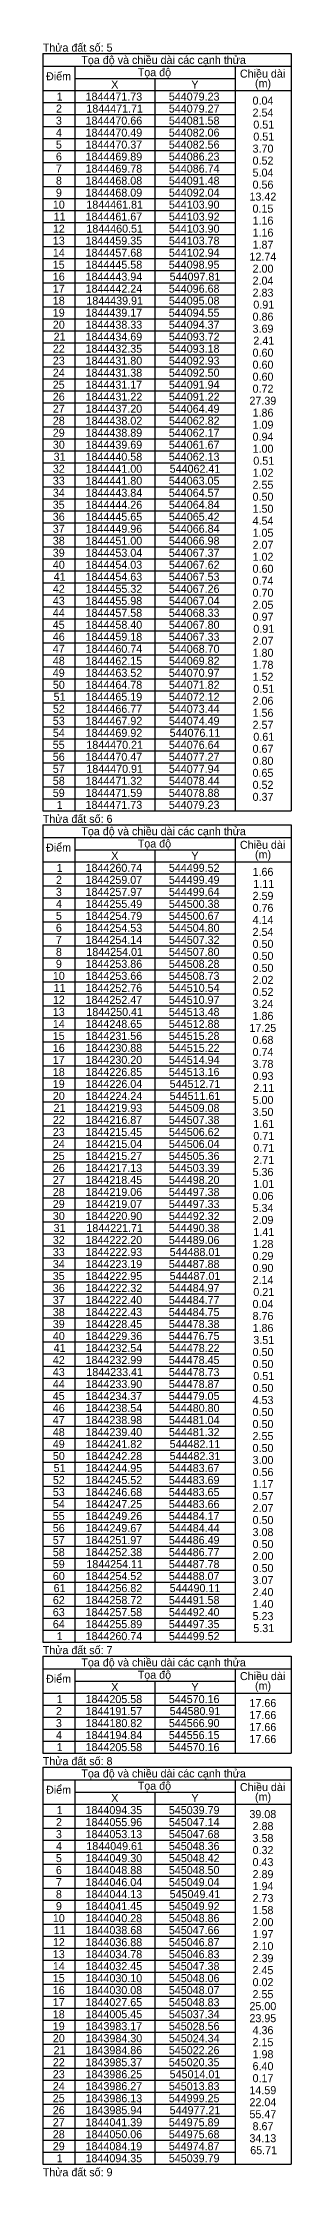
# Model space of a CAD drawing. Extents: x 542592 to 548585, y 1840713 to 1846308.
# Drawn here: x 547209 to 547286, y 1844280 to 1844947 of the extents above; entities that cross this region are included whole.
import ezdxf

# ---------------------------------------------------------------- set-up
doc = ezdxf.new("R2010")
doc.units = 0
doc.layers.add('giai đoạn này', color=7, linetype='Continuous')

msp = doc.modelspace()

# ---------------------------------------------------------------- linework, layer by layer
at = {"layer": 'giai đoạn này'}
for p, q in [((547208.65, 1844943.11), (547286.15, 1844943.11)), ((547208.65, 1844943.11), (547208.65, 1844706.56)), ((547208.65, 1844939.16), (547286.15, 1844939.16)), ((547218.65, 1844939.16), (547218.65, 1844706.56)), ((547268.65, 1844939.16), (547268.65, 1844706.56)), ((547286.15, 1844943.11), (547286.15, 1844706.56)), ((547208.65, 1844931.56), (547286.15, 1844931.56)), ((547218.65, 1844935.31), (547268.65, 1844935.31)), ((547243.65, 1844935.31), (547243.65, 1844706.56)), ((547208.65, 1844927.81), (547268.65, 1844927.81)), ((547208.65, 1844924.06), (547268.65, 1844924.06)), ((547208.65, 1844920.31), (547268.65, 1844920.31)), ((547208.65, 1844916.56), (547268.65, 1844916.56)), ((547208.65, 1844912.81), (547268.65, 1844912.81)), ((547208.65, 1844909.06), (547268.65, 1844909.06)), ((547208.65, 1844905.31), (547268.65, 1844905.31)), ((547208.65, 1844901.56), (547268.65, 1844901.56)), ((547208.65, 1844897.81), (547268.65, 1844897.81)), ((547208.65, 1844894.06), (547268.65, 1844894.06)), ((547208.65, 1844890.31), (547268.65, 1844890.31)), ((547208.65, 1844886.56), (547268.65, 1844886.56)), ((547208.65, 1844882.81), (547268.65, 1844882.81)), ((547208.65, 1844879.06), (547268.65, 1844879.06)), ((547208.65, 1844875.31), (547268.65, 1844875.31)), ((547208.65, 1844871.56), (547268.65, 1844871.56)), ((547208.65, 1844867.81), (547268.65, 1844867.81)), ((547208.65, 1844864.06), (547268.65, 1844864.06)), ((547208.65, 1844860.31), (547268.65, 1844860.31)), ((547208.65, 1844856.56), (547268.65, 1844856.56)), ((547208.65, 1844852.81), (547268.65, 1844852.81)), ((547208.65, 1844849.06), (547268.65, 1844849.06)), ((547208.65, 1844845.31), (547268.65, 1844845.31)), ((547208.65, 1844841.56), (547268.65, 1844841.56)), ((547208.65, 1844837.81), (547268.65, 1844837.81)), ((547208.65, 1844834.06), (547268.65, 1844834.06)), ((547208.65, 1844830.31), (547268.65, 1844830.31)), ((547208.65, 1844826.56), (547268.65, 1844826.56)), ((547208.65, 1844822.81), (547268.65, 1844822.81)), ((547208.65, 1844819.06), (547268.65, 1844819.06)), ((547208.65, 1844815.31), (547268.65, 1844815.31)), ((547208.65, 1844811.56), (547268.65, 1844811.56)), ((547208.65, 1844807.81), (547268.65, 1844807.81)), ((547208.65, 1844804.06), (547268.65, 1844804.06)), ((547208.65, 1844800.31), (547268.65, 1844800.31)), ((547208.65, 1844796.56), (547268.65, 1844796.56)), ((547208.65, 1844792.81), (547268.65, 1844792.81)), ((547208.65, 1844789.06), (547268.65, 1844789.06)), ((547208.65, 1844785.31), (547268.65, 1844785.31)), ((547208.65, 1844781.56), (547268.65, 1844781.56)), ((547208.65, 1844777.81), (547268.65, 1844777.81)), ((547208.65, 1844774.06), (547268.65, 1844774.06)), ((547208.65, 1844770.31), (547268.65, 1844770.31)), ((547208.65, 1844766.56), (547268.65, 1844766.56)), ((547208.65, 1844762.81), (547268.65, 1844762.81)), ((547208.65, 1844759.06), (547268.65, 1844759.06)), ((547208.65, 1844755.31), (547268.65, 1844755.31)), ((547208.65, 1844751.56), (547268.65, 1844751.56)), ((547208.65, 1844747.81), (547268.65, 1844747.81)), ((547208.65, 1844744.06), (547268.65, 1844744.06)), ((547208.65, 1844740.31), (547268.65, 1844740.31)), ((547208.65, 1844736.56), (547268.65, 1844736.56)), ((547208.65, 1844732.81), (547268.65, 1844732.81)), ((547208.65, 1844729.06), (547268.65, 1844729.06)), ((547208.65, 1844725.31), (547268.65, 1844725.31)), ((547208.65, 1844721.56), (547268.65, 1844721.56)), ((547208.65, 1844717.81), (547268.65, 1844717.81)), ((547208.65, 1844714.06), (547268.65, 1844714.06)), ((547208.65, 1844710.31), (547268.65, 1844710.31)), ((547208.65, 1844706.56), (547286.15, 1844706.56)), ((547208.65, 1844702.19), (547286.15, 1844702.19)), ((547208.65, 1844702.19), (547208.65, 1844446.89)), ((547208.65, 1844698.24), (547286.15, 1844698.24)), ((547218.65, 1844698.24), (547218.65, 1844446.89)), ((547268.65, 1844698.24), (547268.65, 1844446.89)), ((547286.15, 1844702.19), (547286.15, 1844446.89)), ((547208.65, 1844690.64), (547286.15, 1844690.64)), ((547218.65, 1844694.39), (547268.65, 1844694.39)), ((547243.65, 1844694.39), (547243.65, 1844446.89)), ((547208.65, 1844686.89), (547268.65, 1844686.89)), ((547208.65, 1844683.14), (547268.65, 1844683.14)), ((547208.65, 1844679.39), (547268.65, 1844679.39)), ((547208.65, 1844675.64), (547268.65, 1844675.64)), ((547208.65, 1844671.89), (547268.65, 1844671.89)), ((547208.65, 1844668.14), (547268.65, 1844668.14)), ((547208.65, 1844664.39), (547268.65, 1844664.39)), ((547208.65, 1844660.64), (547268.65, 1844660.64)), ((547208.65, 1844656.89), (547268.65, 1844656.89)), ((547208.65, 1844653.14), (547268.65, 1844653.14)), ((547208.65, 1844649.39), (547268.65, 1844649.39)), ((547208.65, 1844645.64), (547268.65, 1844645.64)), ((547208.65, 1844641.89), (547268.65, 1844641.89)), ((547208.65, 1844638.14), (547268.65, 1844638.14)), ((547208.65, 1844634.39), (547268.65, 1844634.39)), ((547208.65, 1844630.64), (547268.65, 1844630.64)), ((547208.65, 1844626.89), (547268.65, 1844626.89)), ((547208.65, 1844623.14), (547268.65, 1844623.14)), ((547208.65, 1844619.39), (547268.65, 1844619.39)), ((547208.65, 1844615.64), (547268.65, 1844615.64)), ((547208.65, 1844611.89), (547268.65, 1844611.89)), ((547208.65, 1844608.14), (547268.65, 1844608.14)), ((547208.65, 1844604.39), (547268.65, 1844604.39)), ((547208.65, 1844600.64), (547268.65, 1844600.64)), ((547208.65, 1844596.89), (547268.65, 1844596.89)), ((547208.65, 1844593.14), (547268.65, 1844593.14)), ((547208.65, 1844589.39), (547268.65, 1844589.39)), ((547208.65, 1844585.64), (547268.65, 1844585.64)), ((547208.65, 1844581.89), (547268.65, 1844581.89)), ((547208.65, 1844578.14), (547268.65, 1844578.14)), ((547208.65, 1844574.39), (547268.65, 1844574.39)), ((547208.65, 1844570.64), (547268.65, 1844570.64)), ((547208.65, 1844566.89), (547268.65, 1844566.89)), ((547208.65, 1844563.14), (547268.65, 1844563.14)), ((547208.65, 1844559.39), (547268.65, 1844559.39)), ((547208.65, 1844555.64), (547268.65, 1844555.64)), ((547208.65, 1844551.89), (547268.65, 1844551.89)), ((547208.65, 1844548.14), (547268.65, 1844548.14)), ((547208.65, 1844544.39), (547268.65, 1844544.39)), ((547208.65, 1844540.64), (547268.65, 1844540.64)), ((547208.65, 1844536.89), (547268.65, 1844536.89)), ((547208.65, 1844533.14), (547268.65, 1844533.14)), ((547208.65, 1844529.39), (547268.65, 1844529.39)), ((547208.65, 1844525.64), (547268.65, 1844525.64)), ((547208.65, 1844521.89), (547268.65, 1844521.89)), ((547208.65, 1844518.14), (547268.65, 1844518.14)), ((547208.65, 1844514.39), (547268.65, 1844514.39)), ((547208.65, 1844510.64), (547268.65, 1844510.64)), ((547208.65, 1844506.89), (547268.65, 1844506.89)), ((547208.65, 1844503.14), (547268.65, 1844503.14)), ((547208.65, 1844499.39), (547268.65, 1844499.39)), ((547208.65, 1844495.64), (547268.65, 1844495.64)), ((547208.65, 1844491.89), (547268.65, 1844491.89)), ((547208.65, 1844488.14), (547268.65, 1844488.14)), ((547208.65, 1844484.39), (547268.65, 1844484.39)), ((547208.65, 1844480.64), (547268.65, 1844480.64)), ((547208.65, 1844476.89), (547268.65, 1844476.89)), ((547208.65, 1844473.14), (547268.65, 1844473.14)), ((547208.65, 1844469.39), (547268.65, 1844469.39)), ((547208.65, 1844465.64), (547268.65, 1844465.64)), ((547208.65, 1844461.89), (547268.65, 1844461.89)), ((547208.65, 1844458.14), (547268.65, 1844458.14)), ((547208.65, 1844454.39), (547268.65, 1844454.39)), ((547208.65, 1844450.64), (547268.65, 1844450.64)), ((547208.65, 1844446.89), (547286.15, 1844446.89)), ((547208.65, 1844442.51), (547286.15, 1844442.51)), ((547208.65, 1844442.51), (547208.65, 1844412.21)), ((547208.65, 1844438.56), (547286.15, 1844438.56)), ((547218.65, 1844438.56), (547218.65, 1844412.21)), ((547268.65, 1844438.56), (547268.65, 1844412.21)), ((547286.15, 1844442.51), (547286.15, 1844412.21)), ((547208.65, 1844430.96), (547286.15, 1844430.96)), ((547218.65, 1844434.71), (547268.65, 1844434.71)), ((547243.65, 1844434.71), (547243.65, 1844412.21)), ((547208.65, 1844427.21), (547268.65, 1844427.21)), ((547208.65, 1844423.46), (547268.65, 1844423.46)), ((547208.65, 1844419.71), (547268.65, 1844419.71)), ((547208.65, 1844415.96), (547268.65, 1844415.96)), ((547208.65, 1844412.21), (547286.15, 1844412.21)), ((547208.65, 1844407.84), (547286.15, 1844407.84)), ((547208.65, 1844407.84), (547208.65, 1844283.79)), ((547208.65, 1844403.89), (547286.15, 1844403.89)), ((547218.65, 1844403.89), (547218.65, 1844283.79)), ((547268.65, 1844403.89), (547268.65, 1844283.79)), ((547286.15, 1844407.84), (547286.15, 1844283.79)), ((547218.65, 1844400.04), (547268.65, 1844400.04)), ((547243.65, 1844400.04), (547243.65, 1844283.79)), ((547208.65, 1844396.29), (547286.15, 1844396.29)), ((547208.65, 1844392.54), (547268.65, 1844392.54)), ((547208.65, 1844388.79), (547268.65, 1844388.79)), ((547208.65, 1844385.04), (547268.65, 1844385.04)), ((547208.65, 1844381.29), (547268.65, 1844381.29)), ((547208.65, 1844377.54), (547268.65, 1844377.54)), ((547208.65, 1844373.79), (547268.65, 1844373.79)), ((547208.65, 1844370.04), (547268.65, 1844370.04)), ((547208.65, 1844366.29), (547268.65, 1844366.29)), ((547208.65, 1844362.54), (547268.65, 1844362.54)), ((547208.65, 1844358.79), (547268.65, 1844358.79)), ((547208.65, 1844355.04), (547268.65, 1844355.04)), ((547208.65, 1844351.29), (547268.65, 1844351.29)), ((547208.65, 1844347.54), (547268.65, 1844347.54)), ((547208.65, 1844343.79), (547268.65, 1844343.79)), ((547208.65, 1844340.04), (547268.65, 1844340.04)), ((547208.65, 1844336.29), (547268.65, 1844336.29)), ((547208.65, 1844332.54), (547268.65, 1844332.54)), ((547208.65, 1844328.79), (547268.65, 1844328.79)), ((547208.65, 1844325.04), (547268.65, 1844325.04)), ((547208.65, 1844321.29), (547268.65, 1844321.29)), ((547208.65, 1844317.54), (547268.65, 1844317.54)), ((547208.65, 1844313.79), (547268.65, 1844313.79)), ((547208.65, 1844310.04), (547268.65, 1844310.04)), ((547208.65, 1844306.29), (547268.65, 1844306.29)), ((547208.65, 1844302.54), (547268.65, 1844302.54)), ((547208.65, 1844298.79), (547268.65, 1844298.79)), ((547208.65, 1844295.04), (547268.65, 1844295.04)), ((547208.65, 1844291.29), (547268.65, 1844291.29)), ((547208.65, 1844287.54), (547268.65, 1844287.54)), ((547208.65, 1844283.79), (547286.15, 1844283.79))]:
    msp.add_line(p, q, dxfattribs=at)

# ---------------------------------------------------------------- texts
for s, p in [('Thửa đất số: 5', (547208.65, 1844943.74)), ('Điểm', (547209.68, 1844934.79)), ('Tọa độ và chiều dài các cạnh thửa', (547220.68, 1844939.89)), ('Tọa độ', (547238.28, 1844936.04)), ('Chiều dài', (547270.14, 1844935.62)), ('1', (547213, 1844928.44)), ('1844471.73', (547222, 1844928.44)), ('X', (547229.99, 1844932.19)), ('544079.23', (547247.97, 1844928.44)), ('Y', (547254.99, 1844932.19)), ('(m)', (547274.84, 1844932.61)), ('2', (547212.77, 1844924.69)), ('1844471.71', (547222.24, 1844924.69)), ('544079.27', (547247.97, 1844924.69)), ('0.04', (547274.08, 1844927.19)), ('2.54', (547274.08, 1844923.44)), ('4', (547212.76, 1844917.19)), ('3', (547212.75, 1844920.94)), ('1844470.66', (547222, 1844920.94)), ('1844470.49', (547222, 1844917.19)), ('544081.58', (547247.97, 1844920.94)), ('544082.06', (547247.97, 1844917.19)), ('0.51', (547274.32, 1844919.69)), ('0.51', (547274.32, 1844915.94)), ('5', (547212.74, 1844913.44)), ('6', (547212.75, 1844909.69)), ('1844470.37', (547222, 1844913.44)), ('1844469.89', (547222, 1844909.69)), ('544082.56', (547247.97, 1844913.44)), ('544086.23', (547247.97, 1844909.69)), ('3.70', (547274.08, 1844912.19)), ('0.52', (547274.09, 1844908.44)), ('8', (547212.75, 1844902.19)), ('7', (547212.75, 1844905.94)), ('1844469.78', (547222, 1844905.94)), ('1844468.08', (547222, 1844902.19)), ('544086.74', (547247.98, 1844905.94)), ('544091.48', (547247.97, 1844902.19)), ('5.04', (547274.08, 1844904.69)), ('10', (547211.79, 1844894.69)), ('9', (547212.75, 1844898.44)), ('1844468.09', (547222, 1844898.44)), ('1844461.81', (547222.24, 1844894.69)), ('544092.04', (547247.98, 1844898.44)), ('544103.90', (547247.98, 1844894.69)), ('13.42', (547273.12, 1844897.19)), ('0.56', (547274.08, 1844900.94)), ('11', (547212.03, 1844890.94)), ('1844461.67', (547222, 1844890.94)), ('544103.92', (547247.99, 1844890.94)), ('0.15', (547274.07, 1844893.44)), ('1.16', (547274.08, 1844889.69)), ('13', (547211.78, 1844883.44)), ('12', (547211.8, 1844887.19)), ('1844459.35', (547221.99, 1844883.44)), ('1844460.51', (547222.24, 1844887.19)), ('544103.90', (547247.98, 1844887.19)), ('544103.78', (547247.97, 1844883.44)), ('1.16', (547274.08, 1844885.94)), ('1.87', (547274.08, 1844882.19)), ('15', (547211.77, 1844875.94)), ('14', (547211.79, 1844879.69)), ('1844457.68', (547222, 1844879.69)), ('1844445.58', (547222, 1844875.94)), ('544098.95', (547247.96, 1844875.94)), ('544102.94', (547247.98, 1844879.69)), ('12.74', (547273.11, 1844878.44)), ('2.00', (547274.08, 1844874.69)), ('16', (547211.78, 1844872.19)), ('17', (547211.78, 1844868.44)), ('1844443.94', (547222.01, 1844872.19)), ('1844442.24', (547222.01, 1844868.44)), ('544096.68', (547247.97, 1844868.44)), ('544097.81', (547248.22, 1844872.19)), ('2.04', (547274.08, 1844870.94)), ('18', (547211.78, 1844864.69)), ('1844439.91', (547222.24, 1844864.69)), ('544095.08', (547247.97, 1844864.69)), ('2.83', (547274.08, 1844867.19)), ('0.91', (547274.32, 1844863.44)), ('20', (547211.79, 1844857.19)), ('19', (547211.78, 1844860.94)), ('1844439.17', (547222, 1844860.94)), ('1844438.33', (547222, 1844857.19)), ('544094.55', (547247.96, 1844860.94)), ('544094.37', (547247.97, 1844857.19)), ('3.69', (547274.08, 1844855.94)), ('0.86', (547274.08, 1844859.69)), ('22', (547211.8, 1844849.69)), ('21', (547212.03, 1844853.44)), ('1844432.35', (547221.99, 1844849.69)), ('1844434.69', (547222, 1844853.44)), ('544093.18', (547247.97, 1844849.69)), ('544093.72', (547247.99, 1844853.44)), ('0.60', (547274.08, 1844848.44)), ('2.41', (547274.32, 1844852.19)), ('23', (547211.78, 1844845.94)), ('24', (547211.79, 1844842.19)), ('1844431.80', (547222.01, 1844845.94)), ('1844431.38', (547222, 1844842.19)), ('544092.93', (547247.97, 1844845.94)), ('544092.50', (547247.98, 1844842.19)), ('0.60', (547274.08, 1844844.69)), ('25', (547211.77, 1844838.44)), ('26', (547211.78, 1844834.69)), ('1844431.17', (547222, 1844838.44)), ('1844431.22', (547222.02, 1844834.69)), ('544091.94', (547247.98, 1844838.44)), ('544091.22', (547247.99, 1844834.69)), ('0.60', (547274.08, 1844840.94)), ('0.72', (547274.09, 1844837.19)), ('27', (547211.78, 1844830.94)), ('1844437.20', (547222.01, 1844830.94)), ('544064.49', (547247.97, 1844830.94)), ('27.39', (547273.1, 1844833.44)), ('1.86', (547274.08, 1844829.69)), ('28', (547211.78, 1844827.19)), ('29', (547211.78, 1844823.44)), ('1844438.89', (547222, 1844823.44)), ('1844438.02', (547222.02, 1844827.19)), ('544062.17', (547247.97, 1844823.44)), ('544062.82', (547247.99, 1844827.19)), ('0.94', (547274.08, 1844822.19)), ('1.09', (547274.08, 1844825.94)), ('30', (547211.79, 1844819.69)), ('31', (547212.03, 1844815.94)), ('1844439.69', (547222, 1844819.69)), ('1844440.58', (547222, 1844815.94)), ('544061.67', (547247.97, 1844819.69)), ('544062.13', (547247.97, 1844815.94)), ('1.00', (547274.08, 1844818.44)), ('0.51', (547274.32, 1844814.69)), ('33', (547211.78, 1844808.44)), ('32', (547211.8, 1844812.19)), ('1844441.00', (547222.01, 1844812.19)), ('1844441.80', (547222.01, 1844808.44)), ('544063.05', (547247.96, 1844808.44)), ('544062.41', (547248.22, 1844812.19)), ('1.02', (547274.09, 1844810.94)), ('34', (547211.79, 1844804.69)), ('1844443.84', (547222.01, 1844804.69)), ('544064.57', (547247.97, 1844804.69)), ('0.50', (547274.08, 1844803.44)), ('2.55', (547274.07, 1844807.19)), ('35', (547211.77, 1844800.94)), ('36', (547211.78, 1844797.19)), ('1844445.65', (547221.99, 1844797.19)), ('1844444.26', (547222, 1844800.94)), ('544064.84', (547247.98, 1844800.94)), ('544065.42', (547247.99, 1844797.19)), ('4.54', (547274.08, 1844795.94)), ('1.50', (547274.08, 1844799.69)), ('37', (547211.78, 1844793.44)), ('38', (547211.78, 1844789.69)), ('1844449.96', (547222, 1844793.44)), ('1844451.00', (547222.01, 1844789.69)), ('544066.84', (547247.98, 1844793.44)), ('544066.98', (547247.97, 1844789.69)), ('2.07', (547274.08, 1844788.44)), ('1.05', (547274.07, 1844792.19)), ('40', (547211.79, 1844782.19)), ('39', (547211.78, 1844785.94)), ('1844453.04', (547222.01, 1844785.94)), ('1844454.03', (547222, 1844782.19)), ('544067.37', (547247.97, 1844785.94)), ('544067.62', (547247.99, 1844782.19)), ('1.02', (547274.09, 1844784.69)), ('42', (547211.8, 1844774.69)), ('41', (547212.03, 1844778.44)), ('1844454.63', (547222, 1844778.44)), ('1844455.32', (547222.02, 1844774.69)), ('544067.53', (547247.97, 1844778.44)), ('544067.26', (547247.97, 1844774.69)), ('0.60', (547274.08, 1844780.94)), ('0.74', (547274.08, 1844777.19)), ('43', (547211.78, 1844770.94)), ('1844455.98', (547222, 1844770.94)), ('544067.04', (547247.98, 1844770.94)), ('0.70', (547274.08, 1844773.44)), ('2.05', (547274.07, 1844769.69)), ('45', (547211.77, 1844763.44)), ('44', (547211.79, 1844767.19)), ('1844457.58', (547222, 1844767.19)), ('1844458.40', (547222.01, 1844763.44)), ('544068.33', (547247.97, 1844767.19)), ('544067.80', (547247.98, 1844763.44)), ('0.97', (547274.08, 1844765.94)), ('0.91', (547274.32, 1844762.19)), ('46', (547211.78, 1844759.69)), ('47', (547211.78, 1844755.94)), ('1844459.18', (547222, 1844759.69)), ('1844460.74', (547222.01, 1844755.94)), ('544067.33', (547247.97, 1844759.69)), ('544068.70', (547247.98, 1844755.94)), ('2.07', (547274.08, 1844758.44)), ('1.80', (547274.08, 1844754.69)), ('48', (547211.78, 1844752.19)), ('49', (547211.78, 1844748.44)), ('1844462.15', (547221.99, 1844752.19)), ('1844463.52', (547222.02, 1844748.44)), ('544070.97', (547247.97, 1844748.44)), ('544069.82', (547247.99, 1844752.19)), ('1.78', (547274.08, 1844750.94)), ('50', (547211.79, 1844744.69)), ('1844464.78', (547222, 1844744.69)), ('544071.82', (547247.99, 1844744.69)), ('1.52', (547274.09, 1844747.19)), ('0.51', (547274.32, 1844743.44)), ('52', (547211.8, 1844737.19)), ('51', (547212.03, 1844740.94)), ('1844465.19', (547222, 1844740.94)), ('1844466.77', (547222, 1844737.19)), ('544073.44', (547247.98, 1844737.19)), ('544072.12', (547247.99, 1844740.94)), ('2.06', (547274.08, 1844739.69)), ('1.56', (547274.08, 1844735.94)), ('53', (547211.78, 1844733.44)), ('54', (547211.79, 1844729.69)), ('1844467.92', (547222.02, 1844733.44)), ('1844469.92', (547222.02, 1844729.69)), ('544074.49', (547247.97, 1844733.44)), ('544076.11', (547248.22, 1844729.69)), ('2.57', (547274.08, 1844732.19)), ('0.61', (547274.32, 1844728.44)), ('55', (547211.77, 1844725.94)), ('56', (547211.78, 1844722.19)), ('1844470.47', (547222, 1844722.19)), ('1844470.21', (547222.24, 1844725.94)), ('544076.64', (547247.98, 1844725.94)), ('544077.27', (547247.97, 1844722.19)), ('0.67', (547274.08, 1844724.69)), ('57', (547211.78, 1844718.44)), ('58', (547211.78, 1844714.69)), ('1844471.32', (547222.02, 1844714.69)), ('1844470.91', (547222.24, 1844718.44)), ('544077.94', (547247.98, 1844718.44)), ('544078.44', (547247.98, 1844714.69)), ('0.65', (547274.07, 1844717.19)), ('0.80', (547274.08, 1844720.94)), ('59', (547211.78, 1844710.94)), ('1844471.59', (547222, 1844710.94)), ('544078.88', (547247.97, 1844710.94)), ('0.37', (547274.08, 1844709.69)), ('0.52', (547274.09, 1844713.44)), ('Thửa đất số: 6', (547208.65, 1844702.81)), ('1', (547213, 1844707.19)), ('1844471.73', (547222, 1844707.19)), ('544079.23', (547247.97, 1844707.19)), ('Tọa độ và chiều dài các cạnh thửa', (547220.68, 1844698.96)), ('Tọa độ', (547238.28, 1844695.11)), ('Chiều dài', (547270.14, 1844694.7)), ('Điểm', (547209.68, 1844693.86)), ('X', (547229.99, 1844691.26)), ('Y', (547254.99, 1844691.26)), ('(m)', (547274.84, 1844691.68)), ('2', (547212.77, 1844683.76)), ('1', (547213, 1844687.51)), ('1844260.74', (547222.01, 1844687.51)), ('1844259.07', (547222, 1844683.76)), ('544499.49', (547247.97, 1844683.76)), ('544499.52', (547247.99, 1844687.51)), ('1.66', (547274.08, 1844686.26)), ('1.11', (547274.32, 1844682.51)), ('4', (547212.76, 1844676.26)), ('3', (547212.75, 1844680.01)), ('1844257.97', (547222, 1844680.01)), ('1844255.49', (547222, 1844676.26)), ('544499.64', (547247.98, 1844680.01)), ('544500.38', (547247.97, 1844676.26)), ('0.76', (547274.08, 1844675.01)), ('2.59', (547274.08, 1844678.76)), ('5', (547212.74, 1844672.51)), ('6', (547212.75, 1844668.76)), ('1844254.79', (547222, 1844672.51)), ('1844254.53', (547222, 1844668.76)), ('544500.67', (547247.97, 1844672.51)), ('544504.80', (547247.98, 1844668.76)), ('4.14', (547274.08, 1844671.26)), ('8', (547212.75, 1844661.26)), ('7', (547212.75, 1844665.01)), ('1844254.14', (547222.01, 1844665.01)), ('1844254.01', (547222.24, 1844661.26)), ('544507.80', (547247.98, 1844661.26)), ('544507.32', (547247.99, 1844665.01)), ('0.50', (547274.08, 1844663.76)), ('2.54', (547274.08, 1844667.51)), ('9', (547212.75, 1844657.51)), ('1844253.86', (547222, 1844657.51)), ('544508.28', (547247.97, 1844657.51)), ('0.50', (547274.08, 1844660.01)), ('0.50', (547274.08, 1844656.26)), ('10', (547211.79, 1844653.76)), ('11', (547212.03, 1844650.01)), ('1844253.66', (547222, 1844653.76)), ('1844252.76', (547222, 1844650.01)), ('544508.73', (547247.97, 1844653.76)), ('544510.54', (547247.98, 1844650.01)), ('0.52', (547274.09, 1844648.76)), ('2.02', (547274.09, 1844652.51)), ('13', (547211.78, 1844642.51)), ('12', (547211.8, 1844646.26)), ('1844252.47', (547222, 1844646.26)), ('1844250.41', (547222.24, 1844642.51)), ('544510.97', (547247.97, 1844646.26)), ('544513.48', (547247.97, 1844642.51)), ('3.24', (547274.08, 1844645.01)), ('1.86', (547274.08, 1844641.26)), ('15', (547211.77, 1844635.01)), ('14', (547211.79, 1844638.76)), ('1844248.65', (547221.99, 1844638.76)), ('1844231.56', (547222, 1844635.01)), ('544512.88', (547247.97, 1844638.76)), ('544515.28', (547247.97, 1844635.01)), ('17.25', (547273.1, 1844637.51)), ('16', (547211.78, 1844631.26)), ('1844230.88', (547222, 1844631.26)), ('544515.22', (547247.99, 1844631.26)), ('0.68', (547274.08, 1844633.76)), ('0.74', (547274.08, 1844630.01)), ('17', (547211.78, 1844627.51)), ('18', (547211.78, 1844623.76)), ('1844226.85', (547221.99, 1844623.76)), ('1844230.20', (547222.01, 1844627.51)), ('544514.94', (547247.98, 1844627.51)), ('544513.16', (547247.97, 1844623.76)), ('3.78', (547274.08, 1844626.26)), ('0.93', (547274.08, 1844622.51)), ('20', (547211.79, 1844616.26)), ('19', (547211.78, 1844620.01)), ('1844226.04', (547222.01, 1844620.01)), ('1844224.24', (547222.01, 1844616.26)), ('544512.71', (547248.22, 1844620.01)), ('544511.61', (547248.22, 1844616.26)), ('5.00', (547274.08, 1844615.01)), ('2.11', (547274.32, 1844618.76)), ('22', (547211.8, 1844608.76)), ('21', (547212.03, 1844612.51)), ('1844219.93', (547222, 1844612.51)), ('1844216.87', (547222, 1844608.76)), ('544509.08', (547247.97, 1844612.51)), ('544507.38', (547247.97, 1844608.76)), ('3.50', (547274.08, 1844611.26)), ('23', (547211.78, 1844605.01)), ('24', (547211.79, 1844601.26)), ('1844215.45', (547221.99, 1844605.01)), ('1844215.04', (547222.01, 1844601.26)), ('544506.04', (547247.98, 1844601.26)), ('544506.62', (547247.99, 1844605.01)), ('0.71', (547274.32, 1844603.76)), ('1.61', (547274.32, 1844607.51)), ('25', (547211.77, 1844597.51)), ('1844215.27', (547222, 1844597.51)), ('544505.36', (547247.97, 1844597.51)), ('0.71', (547274.32, 1844600.01)), ('2.71', (547274.32, 1844596.26)), ('26', (547211.78, 1844593.76)), ('27', (547211.78, 1844590.01)), ('1844218.45', (547221.99, 1844590.01)), ('1844217.13', (547222, 1844593.76)), ('544503.39', (547247.97, 1844593.76)), ('544498.20', (547247.98, 1844590.01)), ('5.36', (547274.08, 1844592.51)), ('1.01', (547274.32, 1844588.76)), ('28', (547211.78, 1844586.26)), ('29', (547211.78, 1844582.51)), ('1844219.06', (547222, 1844586.26)), ('1844219.07', (547222, 1844582.51)), ('544497.38', (547247.97, 1844586.26)), ('544497.33', (547247.97, 1844582.51)), ('0.06', (547274.08, 1844585.01)), ('5.34', (547274.08, 1844581.26)), ('30', (547211.79, 1844578.76)), ('31', (547212.03, 1844575.01)), ('1844220.90', (547222.01, 1844578.76)), ('1844221.71', (547222.24, 1844575.01)), ('544490.38', (547247.97, 1844575.01)), ('544492.32', (547247.99, 1844578.76)), ('2.09', (547274.08, 1844577.51)), ('32', (547211.8, 1844571.26)), ('1844222.20', (547222.01, 1844571.26)), ('544489.06', (547247.97, 1844571.26)), ('1.28', (547274.08, 1844570.01)), ('1.41', (547274.32, 1844573.76)), ('33', (547211.78, 1844567.51)), ('34', (547211.79, 1844563.76)), ('1844222.93', (547222, 1844567.51)), ('1844223.19', (547222, 1844563.76)), ('544487.88', (547247.97, 1844563.76)), ('544488.01', (547248.22, 1844567.51)), ('0.29', (547274.08, 1844566.26)), ('0.90', (547274.08, 1844562.51)), ('35', (547211.77, 1844560.01)), ('36', (547211.78, 1844556.26)), ('1844222.95', (547221.99, 1844560.01)), ('1844222.32', (547222.02, 1844556.26)), ('544484.97', (547247.97, 1844556.26)), ('544487.01', (547248.22, 1844560.01)), ('2.14', (547274.08, 1844558.76)), ('0.21', (547274.32, 1844555.01)), ('37', (547211.78, 1844552.51)), ('38', (547211.78, 1844548.76)), ('1844222.40', (547222.01, 1844552.51)), ('1844222.43', (547222, 1844548.76)), ('544484.75', (547247.96, 1844548.76)), ('544484.77', (547247.97, 1844552.51)), ('0.04', (547274.08, 1844551.26)), ('40', (547211.79, 1844541.26)), ('39', (547211.78, 1844545.01)), ('1844228.45', (547221.99, 1844545.01)), ('1844229.36', (547222, 1844541.26)), ('544476.75', (547247.96, 1844541.26)), ('544478.38', (547247.97, 1844545.01)), ('8.76', (547274.08, 1844547.51)), ('1.86', (547274.08, 1844543.76)), ('41', (547212.03, 1844537.51)), ('1844232.54', (547222.01, 1844537.51)), ('544478.22', (547247.99, 1844537.51)), ('0.50', (547274.08, 1844536.26)), ('3.51', (547274.32, 1844540.01)), ('43', (547211.78, 1844530.01)), ('42', (547211.8, 1844533.76)), ('1844232.99', (547222, 1844533.76)), ('1844233.41', (547222.24, 1844530.01)), ('544478.45', (547247.96, 1844533.76)), ('544478.73', (547247.97, 1844530.01)), ('0.50', (547274.08, 1844532.51)), ('0.51', (547274.32, 1844528.76)), ('45', (547211.77, 1844522.51)), ('44', (547211.79, 1844526.26)), ('1844233.90', (547222.01, 1844526.26)), ('1844234.37', (547222, 1844522.51)), ('544479.05', (547247.96, 1844522.51)), ('544478.87', (547247.97, 1844526.26)), ('4.53', (547274.08, 1844521.26)), ('0.50', (547274.08, 1844525.01)), ('46', (547211.78, 1844518.76)), ('47', (547211.78, 1844515.01)), ('1844238.54', (547222.01, 1844518.76)), ('1844238.98', (547222, 1844515.01)), ('544480.80', (547247.98, 1844518.76)), ('544481.04', (547247.98, 1844515.01)), ('0.50', (547274.08, 1844517.51)), ('48', (547211.78, 1844511.26)), ('1844239.40', (547222.01, 1844511.26)), ('544481.32', (547247.99, 1844511.26)), ('0.50', (547274.08, 1844513.76)), ('2.55', (547274.07, 1844510.01)), ('49', (547211.78, 1844507.51)), ('50', (547211.79, 1844503.76)), ('1844242.28', (547222, 1844503.76)), ('1844241.82', (547222.02, 1844507.51)), ('544482.11', (547248.22, 1844507.51)), ('544482.31', (547248.22, 1844503.76)), ('0.50', (547274.08, 1844506.26)), ('3.00', (547274.08, 1844502.51)), ('52', (547211.8, 1844496.26)), ('51', (547212.03, 1844500.01)), ('1844244.95', (547221.99, 1844500.01)), ('1844245.52', (547222.02, 1844496.26)), ('544483.67', (547247.97, 1844500.01)), ('544483.69', (547247.97, 1844496.26)), ('0.56', (547274.08, 1844498.76)), ('1.17', (547274.08, 1844495.01)), ('53', (547211.78, 1844492.51)), ('54', (547211.79, 1844488.76)), ('1844247.25', (547221.99, 1844488.76)), ('1844246.68', (547222, 1844492.51)), ('544483.65', (547247.96, 1844492.51)), ('544483.66', (547247.97, 1844488.76)), ('0.57', (547274.08, 1844491.26)), ('55', (547211.77, 1844485.01)), ('56', (547211.78, 1844481.26)), ('1844249.26', (547222, 1844485.01)), ('1844249.67', (547222, 1844481.26)), ('544484.17', (547247.97, 1844485.01)), ('544484.44', (547247.98, 1844481.26)), ('0.50', (547274.08, 1844483.76)), ('2.07', (547274.08, 1844487.51)), ('57', (547211.78, 1844477.51)), ('1844251.97', (547222, 1844477.51)), ('544486.49', (547247.97, 1844477.51)), ('3.08', (547274.08, 1844480.01)), ('0.50', (547274.08, 1844476.26)), ('58', (547211.78, 1844473.76)), ('59', (547211.78, 1844470.01)), ('1844252.38', (547222, 1844473.76)), ('1844254.11', (547222.24, 1844470.01)), ('544486.77', (547247.97, 1844473.76)), ('544487.78', (547247.97, 1844470.01)), ('0.50', (547274.08, 1844468.76)), ('2.00', (547274.08, 1844472.51)), ('60', (547211.79, 1844466.26)), ('61', (547212.03, 1844462.51)), ('1844254.52', (547222.02, 1844466.26)), ('1844256.82', (547222.02, 1844462.51)), ('544488.07', (547247.97, 1844466.26)), ('544490.11', (547248.22, 1844462.51)), ('3.07', (547274.08, 1844465.01)), ('2.40', (547274.08, 1844461.26)), ('63', (547211.78, 1844455.01)), ('62', (547211.8, 1844458.76)), ('1844257.58', (547222, 1844455.01)), ('1844258.72', (547222.02, 1844458.76)), ('544491.58', (547247.97, 1844458.76)), ('544492.40', (547247.98, 1844455.01)), ('1.40', (547274.08, 1844457.51)), ('64', (547211.79, 1844451.26)), ('1844255.89', (547222, 1844451.26)), ('544497.35', (547247.96, 1844451.26)), ('5.23', (547274.08, 1844453.76)), ('5.31', (547274.32, 1844450.01)), ('Thửa đất số: 7', (547208.65, 1844443.14)), ('1', (547213, 1844447.51)), ('1844260.74', (547222.01, 1844447.51)), ('544499.52', (547247.99, 1844447.51)), ('Điểm', (547209.68, 1844434.19)), ('Tọa độ và chiều dài các cạnh thửa', (547220.68, 1844439.29)), ('Tọa độ', (547238.28, 1844435.44)), ('Chiều dài', (547270.14, 1844435.02)), ('1', (547213, 1844427.84)), ('1844205.58', (547222, 1844427.84)), ('X', (547229.99, 1844431.59)), ('544570.16', (547247.97, 1844427.84)), ('Y', (547254.99, 1844431.59)), ('(m)', (547274.84, 1844432.01)), ('2', (547212.77, 1844424.09)), ('1844191.57', (547222, 1844424.09)), ('544580.91', (547248.22, 1844424.09)), ('17.66', (547273.11, 1844426.59)), ('17.66', (547273.11, 1844422.84)), ('4', (547212.76, 1844416.59)), ('3', (547212.75, 1844420.34)), ('1844194.84', (547222.01, 1844416.59)), ('1844180.82', (547222.02, 1844420.34)), ('544556.15', (547247.96, 1844416.59)), ('544566.90', (547247.98, 1844420.34)), ('17.66', (547273.11, 1844419.09)), ('17.66', (547273.11, 1844415.34)), ('Thửa đất số: 8', (547208.65, 1844408.46)), ('1', (547213, 1844412.84)), ('1844205.58', (547222, 1844412.84)), ('544570.16', (547247.97, 1844412.84)), ('Tọa độ và chiều dài các cạnh thửa', (547220.68, 1844404.61)), ('Điểm', (547209.68, 1844399.51)), ('X', (547229.99, 1844396.91)), ('Tọa độ', (547238.28, 1844400.76)), ('Y', (547254.99, 1844396.91)), ('Chiều dài', (547270.14, 1844400.35)), ('(m)', (547274.84, 1844397.33)), ('2', (547212.77, 1844389.41)), ('1', (547213, 1844393.16)), ('1844094.35', (547221.99, 1844393.16)), ('1844055.96', (547222, 1844389.41)), ('545039.79', (547247.97, 1844393.16)), ('545047.14', (547247.98, 1844389.41)), ('39.08', (547273.1, 1844391.91)), ('2.88', (547274.08, 1844388.16)), ('4', (547212.76, 1844381.91)), ('3', (547212.75, 1844385.66)), ('1844053.13', (547222, 1844385.66)), ('1844049.61', (547222.24, 1844381.91)), ('545047.68', (547247.97, 1844385.66)), ('545048.36', (547247.97, 1844381.91)), ('3.58', (547274.08, 1844384.41)), ('5', (547212.74, 1844378.16)), ('1844049.30', (547222.01, 1844378.16)), ('545048.42', (547247.99, 1844378.16)), ('0.43', (547274.08, 1844376.91)), ('0.32', (547274.09, 1844380.66)), ('6', (547212.75, 1844374.41)), ('7', (547212.75, 1844370.66)), ('1844048.88', (547222, 1844374.41)), ('1844046.04', (547222.01, 1844370.66)), ('545048.50', (547247.98, 1844374.41)), ('545049.04', (547247.98, 1844370.66)), ('2.89', (547274.08, 1844373.16)), ('1.94', (547274.08, 1844369.41)), ('8', (547212.75, 1844366.91)), ('9', (547212.75, 1844363.16)), ('1844041.45', (547221.99, 1844363.16)), ('1844044.13', (547222, 1844366.91)), ('545049.92', (547247.99, 1844363.16)), ('545049.41', (547248.22, 1844366.91)), ('2.73', (547274.08, 1844365.66)), ('1.58', (547274.08, 1844361.91)), ('10', (547211.79, 1844359.41)), ('11', (547212.03, 1844355.66)), ('1844040.28', (547222, 1844359.41)), ('1844038.68', (547222, 1844355.66)), ('545048.86', (547247.97, 1844359.41)), ('545047.66', (547247.97, 1844355.66)), ('2.00', (547274.08, 1844358.16)), ('13', (547211.78, 1844348.16)), ('12', (547211.8, 1844351.91)), ('1844036.88', (547222, 1844351.91)), ('1844034.78', (547222, 1844348.16)), ('545046.87', (547247.97, 1844351.91)), ('545046.83', (547247.97, 1844348.16)), ('2.10', (547274.08, 1844350.66)), ('1.97', (547274.08, 1844354.41)), ('14', (547211.79, 1844344.41)), ('1844032.45', (547221.99, 1844344.41)), ('545047.38', (547247.97, 1844344.41)), ('2.39', (547274.08, 1844346.91)), ('2.45', (547274.07, 1844343.16)), ('15', (547211.77, 1844340.66)), ('16', (547211.78, 1844336.91)), ('1844030.10', (547222.01, 1844340.66)), ('1844030.08', (547222, 1844336.91)), ('545048.06', (547247.97, 1844340.66)), ('545048.07', (547247.97, 1844336.91)), ('0.02', (547274.09, 1844339.41)), ('2.55', (547274.07, 1844335.66)), ('17', (547211.78, 1844333.16)), ('18', (547211.78, 1844329.41)), ('1844027.65', (547221.99, 1844333.16)), ('1844005.45', (547221.99, 1844329.41)), ('545048.83', (547247.97, 1844333.16)), ('545037.34', (547247.98, 1844329.41)), ('23.95', (547273.1, 1844328.16)), ('25.00', (547273.11, 1844331.91)), ('20', (547211.79, 1844321.91)), ('19', (547211.78, 1844325.66)), ('1843983.17', (547222, 1844325.66)), ('1843984.30', (547222.01, 1844321.91)), ('545028.56', (547247.97, 1844325.66)), ('545024.34', (547247.98, 1844321.91)), ('4.36', (547274.08, 1844324.41)), ('21', (547212.03, 1844318.16)), ('1843984.86', (547222, 1844318.16)), ('545022.26', (547247.97, 1844318.16)), ('2.15', (547274.07, 1844320.66)), ('1.98', (547274.08, 1844316.91)), ('23', (547211.78, 1844310.66)), ('22', (547211.8, 1844314.41)), ('1843986.25', (547221.99, 1844310.66)), ('1843985.37', (547222, 1844314.41)), ('545020.35', (547247.96, 1844314.41)), ('545014.01', (547248.22, 1844310.66)), ('0.17', (547274.08, 1844309.41)), ('6.40', (547274.08, 1844313.16)), ('25', (547211.77, 1844303.16)), ('24', (547211.79, 1844306.91)), ('1843986.27', (547222, 1844306.91)), ('1843986.13', (547222, 1844303.16)), ('544999.25', (547247.96, 1844303.16)), ('545013.83', (547247.97, 1844306.91)), ('22.04', (547273.11, 1844301.91)), ('14.59', (547273.1, 1844305.66)), ('26', (547211.78, 1844299.41)), ('27', (547211.78, 1844295.66)), ('1843985.94', (547222.01, 1844299.41)), ('1844041.39', (547222, 1844295.66)), ('544975.89', (547247.97, 1844295.66)), ('544977.21', (547248.22, 1844299.41)), ('55.47', (547273.11, 1844298.16)), ('28', (547211.78, 1844291.91)), ('29', (547211.78, 1844288.16)), ('1844050.06', (547222, 1844291.91)), ('1844084.19', (547222, 1844288.16)), ('544975.68', (547247.97, 1844291.91)), ('544974.87', (547247.97, 1844288.16)), ('34.13', (547273.11, 1844290.66)), ('8.67', (547274.08, 1844294.41)), ('1', (547213, 1844284.41)), ('1844094.35', (547221.99, 1844284.41)), ('545039.79', (547247.97, 1844284.41)), ('65.71', (547273.35, 1844286.91)), ('Thửa đất số: 9', (547208.65, 1844280.04))]:
    msp.add_text(s, height=2.5, dxfattribs=at).set_placement(p)

doc.saveas('drawing.dxf')
